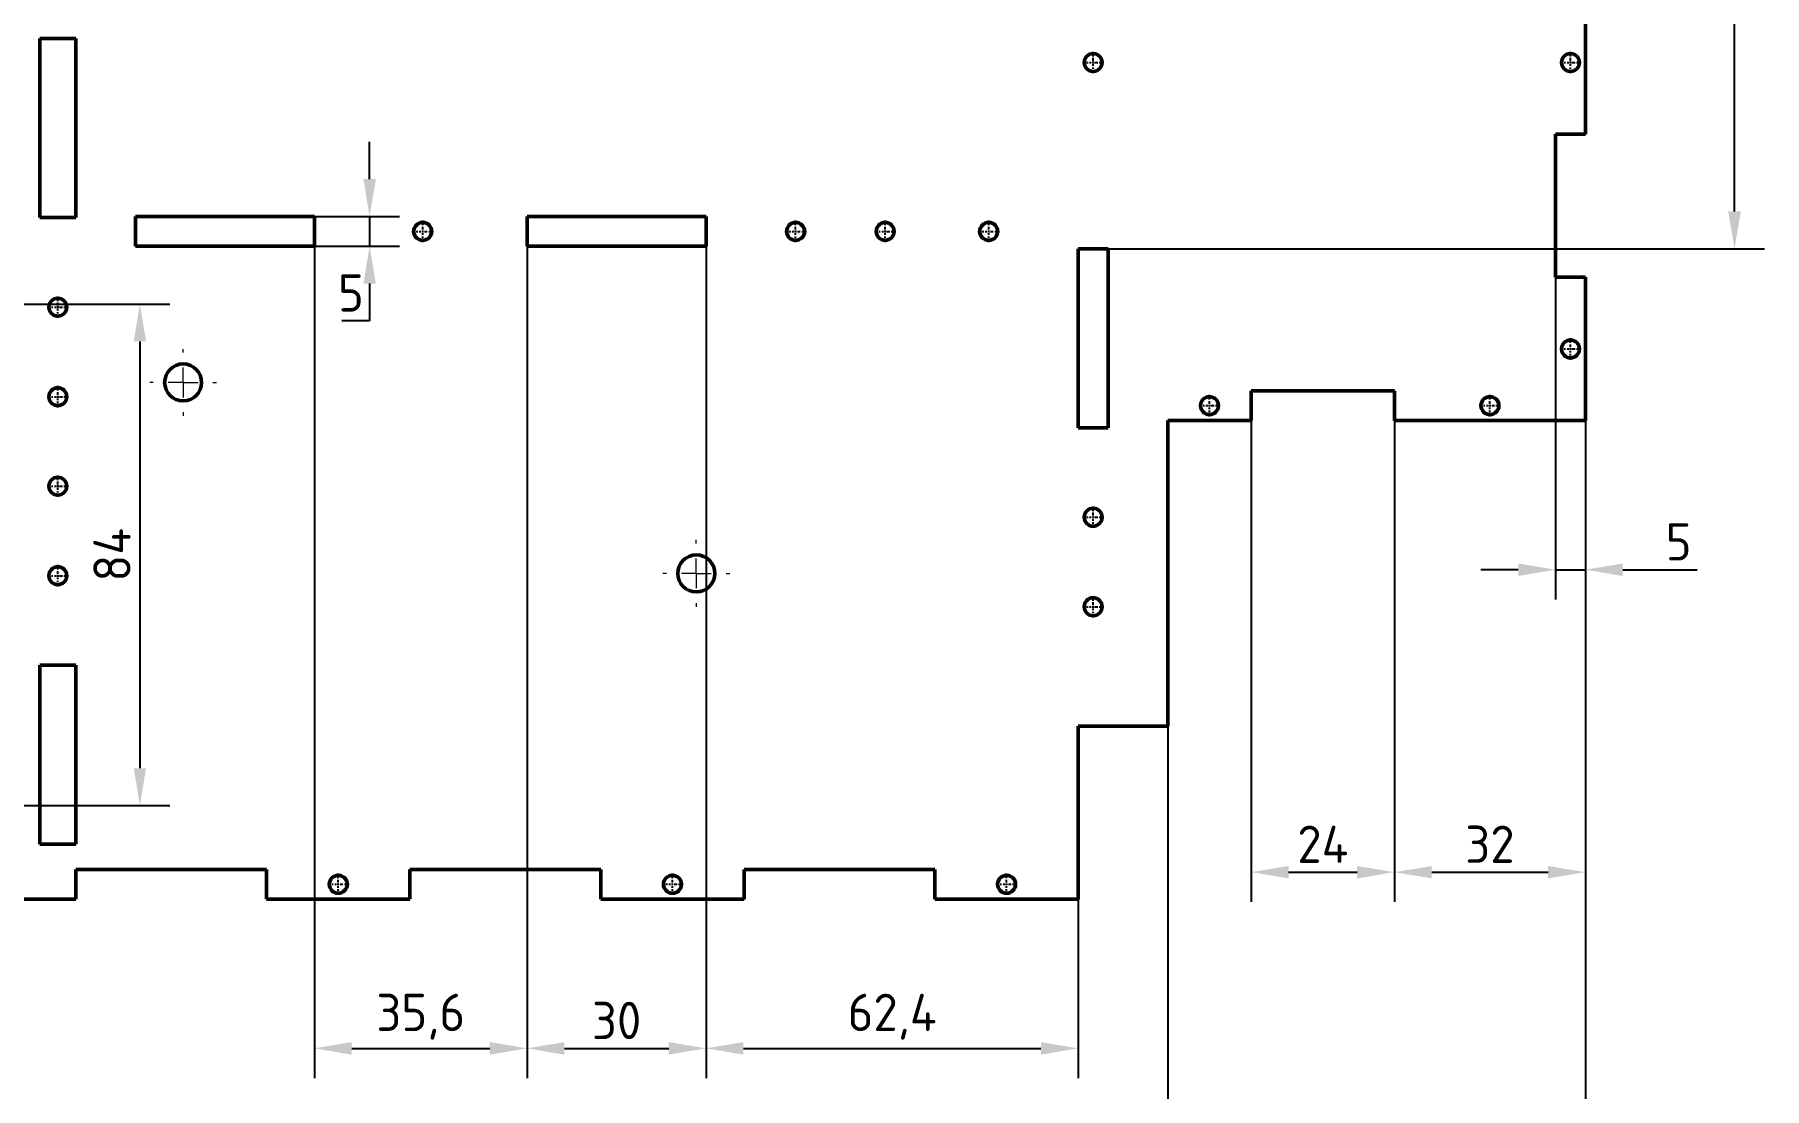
# Model space of a CAD drawing. Header units: millimetres. Extents: x -1615 to 4166, y 5 to 3174.
# Drawn here: x 2285.8 to 2401.8, y 68.6 to 139.3 of the extents above; entities that cross this region are included whole.
import ezdxf

# ---------------------------------------------------------------- set-up
doc = ezdxf.new("R2010")
doc.units = ezdxf.units.MM
doc.header["$LTSCALE"] = 0.25
doc.header["$PDSIZE"] = -1
doc.linetypes.add('ACAD_ISO08W100', pattern=[36, 24, -3, 6, -3])
doc.linetypes.add('CENTER2', pattern=[1.125, 0.75, -0.125, 0.125, -0.125])
doc.layers.get('0').update_dxf_attribs({"lineweight": 50})
for name, color, linetype, lineweight in [('duong tam', 2, 'ACAD_ISO08W100', 25), ('kich thuoc', 1, 'Continuous', 25), ('Net dam', 7, 'Continuous', 50)]:
    doc.layers.add(name, color=color, linetype=linetype, lineweight=lineweight)
doc.styles.get("Standard").update_dxf_attribs({"font": ''})
doc.styles.get('Standard').set_extended_font_data('TCVN 7284')
doc.dimstyles.new('Ratio 2.5', dxfattribs={"dimtxt": 2.5, "dimasz": 2.5, "dimexe": 2, "dimexo": 0, "dimtad": 1, "dimtoh": 1, "dimdec": 1, "dimlfac": 2.5, "dimzin": 9, "dimtxsty": 'Standard', "dimcen": 2.5, "dimazin": 0, "dimtfac": 1, "dimtdec": 1, "dimtmove": 0, "dimatfit": 3, "dimfxl": 1, "dimtzin": 1, "dimarcsym": 0})

# ---------------------------------------------------------------- blocks, each defined once
blk = doc.blocks.new('SW_CENTERMARKSYMBOL_4')
at = {"color": 0, "linetype": 'Continuous', "lineweight": 0}
for p, q in [((0, 2), (0, 2.24)), ((-2, 0), (-2.24, 0)), ((0, 0), (-1, 0)), ((0, 0), (0, 1)), ((0, 0), (0, -1)), ((0, 0), (1, 0)), ((2, 0), (2.24, 0)), ((0, -2), (0, -2.24))]:
    blk.add_line(p, q, dxfattribs=at)
blk = doc.blocks.new('SW_CENTERMARKSYMBOL_8')
at = {"color": 0, "linetype": 'Continuous', "lineweight": 0}
for p, q in [((0, 2), (0, 2.24)), ((-2, 0), (-2.24, 0)), ((0, 0), (-1, 0)), ((0, 0), (0, 1)), ((0, 0), (0, -1)), ((0, 0), (1, 0)), ((2, 0), (2.24, 0)), ((0, -2), (0, -2.24))]:
    blk.add_line(p, q, dxfattribs=at)
blk = doc.blocks.new('*D466')
at = {"layer": 'Defpoints', "color": 0, "transparency": 16777216}
for p in [(2160.99, 92.92), (2361.79, 92.92), (2361.79, 61.32)]:
    blk.add_point(p, dxfattribs=at)
at = {"layer": 'kich thuoc', "color": 0, "lineweight": -2, "transparency": 16777216}
for p, q in [((2160.99, 92.92), (2160.99, 59.32)), ((2361.79, 92.92), (2361.79, 59.32)), ((2163.49, 61.32), (2359.29, 61.32))]:
    blk.add_line(p, q, dxfattribs=at)
at = {"layer": 'kich thuoc', "color": 0, "transparency": 16777216}
for points in [[(2163.49, 61.74), (2163.49, 60.9), (2160.99, 61.32)], [(2359.29, 61.74), (2359.29, 60.9), (2361.79, 61.32)]]:
    blk.add_solid(points, dxfattribs=at)
at = {"layer": 'kich thuoc', "color": 0, "transparency": 16777216, "insert": (2261.39, 63.19), "char_height": 2.5, "attachment_point": 5}
blk.add_mtext('502', dxfattribs=at)
blk = doc.blocks.new('*D488')
at = {"layer": 'Defpoints', "color": 0, "transparency": 16777216}
for p in [(2330.85, 125.08), (2355.79, 81.32), (2355.79, 71.32)]:
    blk.add_point(p, dxfattribs=at)
at = {"layer": 'kich thuoc', "color": 0, "lineweight": -2, "transparency": 16777216}
for p, q in [((2330.85, 125.08), (2330.85, 69.32)), ((2355.79, 81.32), (2355.79, 69.32)), ((2333.35, 71.32), (2353.29, 71.32))]:
    blk.add_line(p, q, dxfattribs=at)
at = {"layer": 'kich thuoc', "color": 0, "transparency": 16777216}
for points in [[(2333.35, 71.74), (2333.35, 70.9), (2330.85, 71.32)], [(2353.29, 71.74), (2353.29, 70.9), (2355.79, 71.32)]]:
    blk.add_solid(points, dxfattribs=at)
at = {"layer": 'kich thuoc', "color": 0, "transparency": 16777216, "insert": (2343.32, 73.44), "char_height": 2.5, "attachment_point": 5}
blk.add_mtext('62,4', dxfattribs=at)
blk = doc.blocks.new('*D489')
at = {"layer": 'Defpoints', "color": 0, "transparency": 16777216}
for p in [(2318.85, 125.08), (2330.85, 125.08), (2330.85, 71.32)]:
    blk.add_point(p, dxfattribs=at)
at = {"layer": 'kich thuoc', "color": 0, "lineweight": -2, "transparency": 16777216}
for p, q in [((2318.85, 125.08), (2318.85, 69.32)), ((2330.85, 125.08), (2330.85, 69.32)), ((2321.35, 71.32), (2328.35, 71.32))]:
    blk.add_line(p, q, dxfattribs=at)
at = {"layer": 'kich thuoc', "color": 0, "transparency": 16777216}
for points in [[(2321.35, 71.74), (2321.35, 70.9), (2318.85, 71.32)], [(2328.35, 71.74), (2328.35, 70.9), (2330.85, 71.32)]]:
    blk.add_solid(points, dxfattribs=at)
at = {"layer": 'kich thuoc', "color": 0, "transparency": 16777216, "insert": (2324.85, 73.19), "char_height": 2.5, "attachment_point": 5}
blk.add_mtext('30', dxfattribs=at)
blk = doc.blocks.new('*D490')
at = {"layer": 'Defpoints', "color": 0, "transparency": 16777216}
for p in [(2304.59, 125.08), (2318.85, 125.08), (2318.85, 71.32)]:
    blk.add_point(p, dxfattribs=at)
at = {"layer": 'kich thuoc', "color": 0, "lineweight": -2, "transparency": 16777216}
for p, q in [((2304.59, 125.08), (2304.59, 69.32)), ((2318.85, 125.08), (2318.85, 69.32)), ((2307.09, 71.32), (2316.35, 71.32))]:
    blk.add_line(p, q, dxfattribs=at)
at = {"layer": 'kich thuoc', "color": 0, "transparency": 16777216}
for points in [[(2307.09, 71.74), (2307.09, 70.9), (2304.59, 71.32)], [(2316.35, 71.74), (2316.35, 70.9), (2318.85, 71.32)]]:
    blk.add_solid(points, dxfattribs=at)
at = {"layer": 'kich thuoc', "color": 0, "transparency": 16777216, "insert": (2311.72, 73.44), "char_height": 2.5, "attachment_point": 5}
blk.add_mtext('35,6', dxfattribs=at)
blk = doc.blocks.new('*D493')
at = {"layer": 'Defpoints', "color": 0, "transparency": 16777216}
for p in [(2357.79, 161.4), (2399.79, 161.4), (2357.79, 124.92)]:
    blk.add_point(p, dxfattribs=at)
at = {"layer": 'kich thuoc', "color": 0, "lineweight": -2, "transparency": 16777216}
for p, q in [((2357.79, 161.4), (2401.79, 161.4)), ((2399.79, 127.42), (2399.79, 158.9)), ((2357.79, 124.92), (2401.79, 124.92))]:
    blk.add_line(p, q, dxfattribs=at)
at = {"layer": 'kich thuoc', "color": 0, "transparency": 16777216}
for points in [[(2399.37, 158.9), (2400.21, 158.9), (2399.79, 161.4)], [(2399.37, 127.42), (2400.21, 127.42), (2399.79, 124.92)]]:
    blk.add_solid(points, dxfattribs=at)
at = {"layer": 'kich thuoc', "color": 0, "transparency": 16777216, "insert": (2397.67, 143.16), "char_height": 2.5, "attachment_point": 5, "rotation": 90}
blk.add_mtext('91,2', dxfattribs=at)
blk = doc.blocks.new('*D494')
at = {"layer": 'Defpoints', "color": 0, "transparency": 16777216}
for p in [(2389.79, 113.4), (2361.79, 92.92), (2389.79, 61.32)]:
    blk.add_point(p, dxfattribs=at)
at = {"layer": 'kich thuoc', "color": 0, "lineweight": -2, "transparency": 16777216}
for p, q in [((2389.79, 113.4), (2389.79, 59.32)), ((2361.79, 91.04), (2361.79, 59.32)), ((2364.29, 61.32), (2387.29, 61.32))]:
    blk.add_line(p, q, dxfattribs=at)
at = {"layer": 'kich thuoc', "color": 0, "transparency": 16777216}
for points in [[(2364.29, 61.74), (2364.29, 60.9), (2361.79, 61.32)], [(2387.29, 61.74), (2387.29, 60.9), (2389.79, 61.32)]]:
    blk.add_solid(points, dxfattribs=at)
at = {"layer": 'kich thuoc', "color": 0, "transparency": 16777216, "insert": (2375.79, 63.19), "char_height": 2.5, "attachment_point": 5}
blk.add_mtext('70', dxfattribs=at)
blk = doc.blocks.new('*D495')
at = {"layer": 'Defpoints', "color": 0, "transparency": 16777216}
for p in [(2367.39, 113.4), (2376.99, 113.4), (2376.99, 83.13)]:
    blk.add_point(p, dxfattribs=at)
at = {"layer": 'kich thuoc', "color": 0, "lineweight": -2, "transparency": 16777216}
for p, q in [((2367.39, 113.4), (2367.39, 81.13)), ((2376.99, 113.4), (2376.99, 81.13)), ((2369.89, 83.13), (2374.49, 83.13))]:
    blk.add_line(p, q, dxfattribs=at)
at = {"layer": 'kich thuoc', "color": 0, "transparency": 16777216}
for points in [[(2369.89, 83.54), (2369.89, 82.71), (2367.39, 83.13)], [(2374.49, 83.54), (2374.49, 82.71), (2376.99, 83.13)]]:
    blk.add_solid(points, dxfattribs=at)
at = {"layer": 'kich thuoc', "color": 0, "transparency": 16777216, "insert": (2372.19, 85), "char_height": 2.5, "attachment_point": 5}
blk.add_mtext('24', dxfattribs=at)
blk = doc.blocks.new('*D496')
at = {"layer": 'Defpoints', "color": 0, "transparency": 16777216}
for p in [(2376.99, 113.4), (2389.79, 113.4), (2389.79, 83.13)]:
    blk.add_point(p, dxfattribs=at)
at = {"layer": 'kich thuoc', "color": 0, "lineweight": -2, "transparency": 16777216}
for p, q in [((2376.99, 113.4), (2376.99, 81.13)), ((2389.79, 113.4), (2389.79, 81.13)), ((2379.49, 83.13), (2387.29, 83.13))]:
    blk.add_line(p, q, dxfattribs=at)
at = {"layer": 'kich thuoc', "color": 0, "transparency": 16777216}
for points in [[(2379.49, 83.54), (2379.49, 82.71), (2376.99, 83.13)], [(2387.29, 83.54), (2387.29, 82.71), (2389.79, 83.13)]]:
    blk.add_solid(points, dxfattribs=at)
at = {"layer": 'kich thuoc', "color": 0, "transparency": 16777216, "insert": (2383.39, 85), "char_height": 2.5, "attachment_point": 5}
blk.add_mtext('32', dxfattribs=at)
blk = doc.blocks.new('*D686')
at = {"layer": 'Defpoints', "color": 0, "transparency": 16777216}
for p in [(2387.79, 123), (2389.79, 113.4), (2389.79, 103.4)]:
    blk.add_point(p, dxfattribs=at)
at = {"layer": 'kich thuoc', "color": 0, "lineweight": -2, "transparency": 16777216}
for p, q in [((2387.79, 123), (2387.79, 101.4)), ((2389.79, 113.4), (2389.79, 101.4)), ((2385.29, 103.4), (2382.79, 103.4)), ((2387.79, 103.4), (2389.79, 103.4)), ((2392.29, 103.4), (2397.29, 103.4))]:
    blk.add_line(p, q, dxfattribs=at)
at = {"layer": 'kich thuoc', "color": 0, "transparency": 16777216}
for points in [[(2385.29, 103.82), (2385.29, 102.98), (2387.79, 103.4)], [(2392.29, 103.82), (2392.29, 102.98), (2389.79, 103.4)]]:
    blk.add_solid(points, dxfattribs=at)
at = {"layer": 'kich thuoc', "color": 0, "transparency": 16777216, "insert": (2396.04, 105.27), "char_height": 2.5, "attachment_point": 5}
blk.add_mtext('5', dxfattribs=at)
blk = doc.blocks.new('*D711')
at = {"layer": 'Defpoints', "color": 0, "transparency": 16777216}
for p in [(2283.58, 121.2), (2283.58, 87.6), (2292.89, 87.6)]:
    blk.add_point(p, dxfattribs=at)
at = {"layer": 'kich thuoc', "color": 0, "lineweight": -2, "transparency": 16777216}
for p, q in [((2283.58, 121.2), (2294.89, 121.2)), ((2292.89, 118.7), (2292.89, 90.1)), ((2283.58, 87.6), (2294.89, 87.6))]:
    blk.add_line(p, q, dxfattribs=at)
at = {"layer": 'kich thuoc', "color": 0, "transparency": 16777216}
for points in [[(2292.48, 118.7), (2293.31, 118.7), (2292.89, 121.2)], [(2292.48, 90.1), (2293.31, 90.1), (2292.89, 87.6)]]:
    blk.add_solid(points, dxfattribs=at)
at = {"layer": 'kich thuoc', "color": 0, "transparency": 16777216, "insert": (2291.02, 104.4), "char_height": 2.5, "attachment_point": 5, "rotation": 90}
blk.add_mtext('84', dxfattribs=at)
blk = doc.blocks.new('*D714')
at = {"layer": 'Defpoints', "color": 0, "transparency": 16777216}
for p in [(2304.59, 127.08), (2304.59, 125.08), (2308.29, 125.08)]:
    blk.add_point(p, dxfattribs=at)
at = {"layer": 'kich thuoc', "color": 0, "lineweight": -2, "transparency": 16777216}
for p, q in [((2308.29, 129.58), (2308.29, 132.08)), ((2304.59, 127.08), (2310.29, 127.08)), ((2308.29, 127.08), (2308.29, 125.08)), ((2304.59, 125.08), (2310.29, 125.08)), ((2308.29, 122.58), (2308.29, 120.08)), ((2308.29, 120.08), (2306.42, 120.08))]:
    blk.add_line(p, q, dxfattribs=at)
at = {"layer": 'kich thuoc', "color": 0, "transparency": 16777216}
for points in [[(2307.88, 129.58), (2308.71, 129.58), (2308.29, 127.08)], [(2307.88, 122.58), (2308.71, 122.58), (2308.29, 125.08)]]:
    blk.add_solid(points, dxfattribs=at)
at = {"layer": 'kich thuoc', "color": 0, "transparency": 16777216, "insert": (2307.04, 121.95), "char_height": 2.5, "attachment_point": 5}
blk.add_mtext('5', dxfattribs=at)
blk = doc.blocks.new('*U1003')
at = {"layer": 'duong tam', "color": 0, "linetype": 'CENTER2', "transparency": 16777216}
for p, q in [((0, 0.12), (0, 0.72)), ((-0.72, 0), (-0.12, 0)), ((0, -0.72), (0, -0.12)), ((0.12, 0), (0.72, 0))]:
    blk.add_line(p, q, dxfattribs=at)
at = {"layer": 'duong tam', "color": 0, "linetype": 'Continuous', "transparency": 16777216}
for p, q in [((0, -0.06), (0, 0.06)), ((-0.06, 0), (0.06, 0))]:
    blk.add_line(p, q, dxfattribs=at)
blk = doc.blocks.new('*U1004')
at = {"layer": 'duong tam', "color": 0, "linetype": 'CENTER2', "transparency": 16777216}
for p, q in [((0, 0.12), (0, 0.72)), ((-0.72, 0), (-0.12, 0)), ((0, -0.72), (0, -0.12)), ((0.12, 0), (0.72, 0))]:
    blk.add_line(p, q, dxfattribs=at)
at = {"layer": 'duong tam', "color": 0, "linetype": 'Continuous', "transparency": 16777216}
for p, q in [((0, -0.06), (0, 0.06)), ((-0.06, 0), (0.06, 0))]:
    blk.add_line(p, q, dxfattribs=at)
blk = doc.blocks.new('*U1005')
at = {"layer": 'duong tam', "color": 0, "linetype": 'CENTER2', "transparency": 16777216}
for p, q in [((0, 0.12), (0, 0.72)), ((-0.72, 0), (-0.12, 0)), ((0, -0.72), (0, -0.12)), ((0.12, 0), (0.72, 0))]:
    blk.add_line(p, q, dxfattribs=at)
at = {"layer": 'duong tam', "color": 0, "linetype": 'Continuous', "transparency": 16777216}
for p, q in [((0, -0.06), (0, 0.06)), ((-0.06, 0), (0.06, 0))]:
    blk.add_line(p, q, dxfattribs=at)
blk = doc.blocks.new('*U1006')
at = {"layer": 'duong tam', "color": 0, "linetype": 'CENTER2', "transparency": 16777216}
for p, q in [((0, 0.12), (0, 0.72)), ((-0.72, 0), (-0.12, 0)), ((0, -0.72), (0, -0.12)), ((0.12, 0), (0.72, 0))]:
    blk.add_line(p, q, dxfattribs=at)
at = {"layer": 'duong tam', "color": 0, "linetype": 'Continuous', "transparency": 16777216}
for p, q in [((0, -0.06), (0, 0.06)), ((-0.06, 0), (0.06, 0))]:
    blk.add_line(p, q, dxfattribs=at)
blk = doc.blocks.new('*U1035')
at = {"layer": 'duong tam', "color": 0, "linetype": 'CENTER2', "transparency": 16777216}
for p, q in [((-0.72, 0), (-0.12, 0)), ((0, 0.12), (0, 0.72)), ((0.12, 0), (0.72, 0)), ((0, -0.72), (0, -0.12))]:
    blk.add_line(p, q, dxfattribs=at)
at = {"layer": 'duong tam', "color": 0, "linetype": 'Continuous', "transparency": 16777216}
for p, q in [((-0.06, 0), (0.06, 0)), ((0, -0.06), (0, 0.06))]:
    blk.add_line(p, q, dxfattribs=at)
blk = doc.blocks.new('*U1036')
at = {"layer": 'duong tam', "color": 0, "linetype": 'CENTER2', "transparency": 16777216}
for p, q in [((0, 0.12), (0, 0.72)), ((-0.72, 0), (-0.12, 0)), ((0, -0.72), (0, -0.12)), ((0.12, 0), (0.72, 0))]:
    blk.add_line(p, q, dxfattribs=at)
at = {"layer": 'duong tam', "color": 0, "linetype": 'Continuous', "transparency": 16777216}
for p, q in [((0, -0.06), (0, 0.06)), ((-0.06, 0), (0.06, 0))]:
    blk.add_line(p, q, dxfattribs=at)
blk = doc.blocks.new('*U1037')
at = {"layer": 'duong tam', "color": 0, "linetype": 'CENTER2', "transparency": 16777216}
for p, q in [((0, 0.12), (0, 0.72)), ((-0.72, 0), (-0.12, 0)), ((0, -0.72), (0, -0.12)), ((0.12, 0), (0.72, 0))]:
    blk.add_line(p, q, dxfattribs=at)
at = {"layer": 'duong tam', "color": 0, "linetype": 'Continuous', "transparency": 16777216}
for p, q in [((0, -0.06), (0, 0.06)), ((-0.06, 0), (0.06, 0))]:
    blk.add_line(p, q, dxfattribs=at)
blk = doc.blocks.new('*U1040')
at = {"layer": 'duong tam', "color": 0, "linetype": 'CENTER2', "transparency": 16777216}
for p, q in [((-0.72, 0), (-0.12, 0)), ((0, 0.12), (0, 0.72)), ((0.12, 0), (0.72, 0)), ((0, -0.72), (0, -0.12))]:
    blk.add_line(p, q, dxfattribs=at)
at = {"layer": 'duong tam', "color": 0, "linetype": 'Continuous', "transparency": 16777216}
for p, q in [((-0.06, 0), (0.06, 0)), ((0, -0.06), (0, 0.06))]:
    blk.add_line(p, q, dxfattribs=at)
blk = doc.blocks.new('*U1041')
at = {"layer": 'duong tam', "color": 0, "linetype": 'CENTER2', "transparency": 16777216}
for p, q in [((0, 0.12), (0, 0.72)), ((-0.72, 0), (-0.12, 0)), ((0, -0.72), (0, -0.12)), ((0.12, 0), (0.72, 0))]:
    blk.add_line(p, q, dxfattribs=at)
at = {"layer": 'duong tam', "color": 0, "linetype": 'Continuous', "transparency": 16777216}
for p, q in [((0, -0.06), (0, 0.06)), ((-0.06, 0), (0.06, 0))]:
    blk.add_line(p, q, dxfattribs=at)
blk = doc.blocks.new('*U1042')
at = {"layer": 'duong tam', "color": 0, "linetype": 'CENTER2', "transparency": 16777216}
for p, q in [((0, 0.12), (0, 0.72)), ((-0.72, 0), (-0.12, 0)), ((0, -0.72), (0, -0.12)), ((0.12, 0), (0.72, 0))]:
    blk.add_line(p, q, dxfattribs=at)
at = {"layer": 'duong tam', "color": 0, "linetype": 'Continuous', "transparency": 16777216}
for p, q in [((0, -0.06), (0, 0.06)), ((-0.06, 0), (0.06, 0))]:
    blk.add_line(p, q, dxfattribs=at)
blk = doc.blocks.new('*U1043')
at = {"layer": 'duong tam', "color": 0, "linetype": 'CENTER2', "transparency": 16777216}
for p, q in [((0, 0.12), (0, 0.72)), ((-0.72, 0), (-0.12, 0)), ((0, -0.72), (0, -0.12)), ((0.12, 0), (0.72, 0))]:
    blk.add_line(p, q, dxfattribs=at)
at = {"layer": 'duong tam', "color": 0, "linetype": 'Continuous', "transparency": 16777216}
for p, q in [((0, -0.06), (0, 0.06)), ((-0.06, 0), (0.06, 0))]:
    blk.add_line(p, q, dxfattribs=at)
blk = doc.blocks.new('*U1044')
at = {"layer": 'duong tam', "color": 0, "linetype": 'CENTER2', "transparency": 16777216}
for p, q in [((0, 0.12), (0, 0.72)), ((-0.72, 0), (-0.12, 0)), ((0, -0.72), (0, -0.12)), ((0.12, 0), (0.72, 0))]:
    blk.add_line(p, q, dxfattribs=at)
at = {"layer": 'duong tam', "color": 0, "linetype": 'Continuous', "transparency": 16777216}
for p, q in [((0, -0.06), (0, 0.06)), ((-0.06, 0), (0.06, 0))]:
    blk.add_line(p, q, dxfattribs=at)
blk = doc.blocks.new('*U1045')
at = {"layer": 'duong tam', "color": 0, "linetype": 'CENTER2', "transparency": 16777216}
for p, q in [((0, 0.12), (0, 0.72)), ((-0.72, 0), (-0.12, 0)), ((0, -0.72), (0, -0.12)), ((0.12, 0), (0.72, 0))]:
    blk.add_line(p, q, dxfattribs=at)
at = {"layer": 'duong tam', "color": 0, "linetype": 'Continuous', "transparency": 16777216}
for p, q in [((0, -0.06), (0, 0.06)), ((-0.06, 0), (0.06, 0))]:
    blk.add_line(p, q, dxfattribs=at)
blk = doc.blocks.new('*U1046')
at = {"layer": 'duong tam', "color": 0, "linetype": 'CENTER2', "transparency": 16777216}
for p, q in [((0, 0.12), (0, 0.72)), ((-0.72, 0), (-0.12, 0)), ((0, -0.72), (0, -0.12)), ((0.12, 0), (0.72, 0))]:
    blk.add_line(p, q, dxfattribs=at)
at = {"layer": 'duong tam', "color": 0, "linetype": 'Continuous', "transparency": 16777216}
for p, q in [((0, -0.06), (0, 0.06)), ((-0.06, 0), (0.06, 0))]:
    blk.add_line(p, q, dxfattribs=at)
blk = doc.blocks.new('*U1047')
at = {"layer": 'duong tam', "color": 0, "linetype": 'CENTER2', "transparency": 16777216}
for p, q in [((0, 0.12), (0, 0.72)), ((-0.72, 0), (-0.12, 0)), ((0, -0.72), (0, -0.12)), ((0.12, 0), (0.72, 0))]:
    blk.add_line(p, q, dxfattribs=at)
at = {"layer": 'duong tam', "color": 0, "linetype": 'Continuous', "transparency": 16777216}
for p, q in [((0, -0.06), (0, 0.06)), ((-0.06, 0), (0.06, 0))]:
    blk.add_line(p, q, dxfattribs=at)
blk = doc.blocks.new('*U1048')
at = {"layer": 'duong tam', "color": 0, "linetype": 'CENTER2', "transparency": 16777216}
for p, q in [((-0.72, 0), (-0.12, 0)), ((0, 0.12), (0, 0.72)), ((0.12, 0), (0.72, 0)), ((0, -0.72), (0, -0.12))]:
    blk.add_line(p, q, dxfattribs=at)
at = {"layer": 'duong tam', "color": 0, "linetype": 'Continuous', "transparency": 16777216}
for p, q in [((-0.06, 0), (0.06, 0)), ((0, -0.06), (0, 0.06))]:
    blk.add_line(p, q, dxfattribs=at)
blk = doc.blocks.new('*U1049')
at = {"layer": 'duong tam', "color": 0, "linetype": 'CENTER2', "transparency": 16777216}
for p, q in [((-0.72, 0), (-0.12, 0)), ((0, 0.12), (0, 0.72)), ((0.12, 0), (0.72, 0)), ((0, -0.72), (0, -0.12))]:
    blk.add_line(p, q, dxfattribs=at)
at = {"layer": 'duong tam', "color": 0, "linetype": 'Continuous', "transparency": 16777216}
for p, q in [((-0.06, 0), (0.06, 0)), ((0, -0.06), (0, 0.06))]:
    blk.add_line(p, q, dxfattribs=at)
blk = doc.blocks.new('*U1050')
at = {"layer": 'duong tam', "color": 0, "linetype": 'CENTER2', "transparency": 16777216}
for p, q in [((-0.72, 0), (-0.12, 0)), ((0, 0.12), (0, 0.72)), ((0.12, 0), (0.72, 0)), ((0, -0.72), (0, -0.12))]:
    blk.add_line(p, q, dxfattribs=at)
at = {"layer": 'duong tam', "color": 0, "linetype": 'Continuous', "transparency": 16777216}
for p, q in [((-0.06, 0), (0.06, 0)), ((0, -0.06), (0, 0.06))]:
    blk.add_line(p, q, dxfattribs=at)

msp = doc.modelspace()

# ---------------------------------------------------------------- linework, layer by layer
for p, q in [((2389.791, 132.599), (2389.791, 142.199)), ((2288.591, 138.999), (2286.191, 138.999)), ((2288.591, 126.999), (2288.591, 138.999)), ((2387.791, 132.599), (2389.791, 132.599)), ((2387.791, 132.599), (2387.791, 122.999)), ((2286.191, 126.999), (2288.591, 126.999)), ((2304.591, 127.079), (2292.591, 127.079)), ((2292.591, 127.079), (2292.591, 125.079)), ((2304.591, 125.079), (2304.591, 127.079)), ((2330.85, 127.079), (2318.85, 127.079)), ((2318.85, 127.079), (2318.85, 125.079)), ((2330.85, 125.079), (2330.85, 127.079)), ((2292.591, 125.079), (2304.591, 125.079)), ((2318.85, 125.079), (2330.85, 125.079)), ((2357.791, 124.919), (2355.791, 124.919)), ((2355.791, 124.919), (2355.791, 112.919)), ((2357.791, 112.919), (2357.791, 124.919)), ((2389.791, 122.999), (2387.791, 122.999)), ((2389.791, 113.399), (2389.791, 122.999)), ((2376.991, 115.399), (2367.391, 115.399)), ((2367.391, 115.399), (2367.391, 113.399)), ((2376.991, 113.399), (2376.991, 115.399)), ((2355.791, 112.919), (2357.791, 112.919)), ((2367.391, 113.399), (2361.791, 113.399)), ((2361.791, 113.399), (2361.791, 92.919)), ((2389.791, 113.399), (2376.991, 113.399)), ((2288.591, 96.999), (2286.191, 96.999)), ((2288.591, 84.999), (2288.591, 96.999)), ((2355.791, 92.919), (2361.791, 92.919)), ((2355.791, 92.919), (2355.791, 81.319)), ((2286.191, 84.999), (2288.591, 84.999)), ((2301.391, 83.319), (2288.591, 83.319)), ((2288.591, 81.319), (2288.591, 83.319)), ((2301.391, 83.319), (2301.391, 81.319)), ((2323.791, 83.319), (2310.991, 83.319)), ((2310.991, 81.319), (2310.991, 83.319)), ((2323.791, 83.319), (2323.791, 81.319)), ((2346.191, 83.319), (2333.391, 83.319)), ((2333.391, 81.319), (2333.391, 83.319)), ((2346.191, 83.319), (2346.191, 81.319)), ((2278.991, 81.319), (2288.591, 81.319)), ((2301.391, 81.319), (2310.991, 81.319)), ((2323.791, 81.319), (2333.391, 81.319)), ((2346.191, 81.319), (2355.791, 81.319))]:
    msp.add_line(p, q)
for centre, radius in [((2356.791, 137.399), 0.6), ((2388.791, 137.399), 0.6), ((2311.85, 126.079), 0.6), ((2336.85, 126.079), 0.6), ((2342.85, 126.079), 0.6), ((2349.791, 126.079), 0.6), ((2287.391, 120.999), 0.6), ((2388.791, 118.199), 0.6), ((2295.793, 115.954), 1.24), ((2287.391, 114.999), 0.6), ((2364.591, 114.399), 0.6), ((2383.391, 114.399), 0.6), ((2287.391, 108.999), 0.6), ((2356.791, 106.919), 0.6), ((2330.193, 103.154), 1.24), ((2287.391, 102.999), 0.6), ((2356.791, 100.919), 0.6), ((2306.191, 82.319), 0.6), ((2328.591, 82.319), 0.6), ((2350.991, 82.319), 0.6)]:
    msp.add_circle(centre, radius)
at = {"layer": 'Net dam'}
for p, q in [((2286.191, 138.999), (2286.191, 126.999)), ((2286.191, 96.999), (2286.191, 84.999))]:
    msp.add_line(p, q, dxfattribs=at)

# ---------------------------------------------------------------- block references
for name, p in [('SW_CENTERMARKSYMBOL_4', (2295.793, 115.954)), ('SW_CENTERMARKSYMBOL_8', (2330.193, 103.154))]:
    msp.add_blockref(name, p)
at = {"layer": 'duong tam', "linetype": 'CENTER2'}
for name, p in [('*U1040', (2356.791, 137.399)), ('*U1035', (2388.791, 137.399)), ('*U1044', (2311.85, 126.079)), ('*U1043', (2336.85, 126.079)), ('*U1042', (2342.85, 126.079)), ('*U1041', (2349.791, 126.079)), ('*U1006', (2287.391, 120.999)), ('*U1036', (2388.791, 118.199)), ('*U1005', (2287.391, 114.999)), ('*U1045', (2364.591, 114.399)), ('*U1037', (2383.391, 114.399)), ('*U1004', (2287.391, 108.999)), ('*U1046', (2356.791, 106.919)), ('*U1003', (2287.391, 102.999)), ('*U1047', (2356.791, 100.919)), ('*U1050', (2306.191, 82.319)), ('*U1049', (2328.591, 82.319)), ('*U1048', (2350.991, 82.319))]:
    msp.add_blockref(name, p, dxfattribs=at)

# ---------------------------------------------------------------- dimensions: what is measured, and where the dimension line sits
at = {"layer": 'kich thuoc'}
for base, p1, p2, picture, middle in [((2399.791, 161.399), (2357.791, 124.919), (2357.791, 161.399), '*D493', (2397.666, 143.159)), ((2308.293, 125.079), (2304.591, 127.079), (2304.591, 125.079), '*D714', (2307.043, 121.954))]:
    dim = msp.add_linear_dim(base=base, p1=p1, p2=p2, angle=90, dimstyle='Ratio 2.5', dxfattribs=at)
    dim.commit()
    dim.dimension.update_dxf_attribs({"geometry": picture, "text_midpoint": middle})
for base, p1, p2, picture, middle in [((2318.85, 71.319), (2304.591, 125.079), (2318.85, 125.079), '*D490', (2311.72, 73.444)), ((2330.85, 71.319), (2318.85, 125.079), (2330.85, 125.079), '*D489', (2324.85, 73.194)), ((2355.791, 71.319), (2330.85, 125.079), (2355.791, 81.319), '*D488', (2343.32, 73.444)), ((2389.791, 103.399), (2387.791, 122.999), (2389.791, 113.399), '*D686', (2396.041, 105.274)), ((2389.791, 61.319), (2361.791, 92.919), (2389.791, 113.399), '*D494', (2375.791, 63.194)), ((2389.791, 83.127), (2376.991, 113.399), (2389.791, 113.399), '*D496', (2383.391, 85.002)), ((2361.791, 61.319), (2160.991, 92.919), (2361.791, 92.919), '*D466', (2261.391, 63.194))]:
    dim = msp.add_linear_dim(base=base, p1=p1, p2=p2, dimstyle='Ratio 2.5', dxfattribs=at)
    dim.commit()
    dim.dimension.update_dxf_attribs({"geometry": picture, "text_midpoint": middle})
dim = msp.add_linear_dim(base=(2292.895, 87.603), p1=(2283.583, 121.203), p2=(2283.583, 87.603), angle=90, dimstyle='Ratio 2.5', dxfattribs=at)
dim.commit()
dim.dimension.update_dxf_attribs({"geometry": '*D711', "text_midpoint": (2292.895, 104.403), "dimtype": 160})
dim = msp.add_linear_dim(base=(2376.991, 83.127), p1=(2367.391, 113.399), p2=(2376.991, 113.399), dimstyle='Ratio 2.5', dxfattribs=at)
dim.commit()
dim.dimension.update_dxf_attribs({"geometry": '*D495', "text_midpoint": (2372.191, 83.127), "dimtype": 160})

doc.saveas('drawing.dxf')
